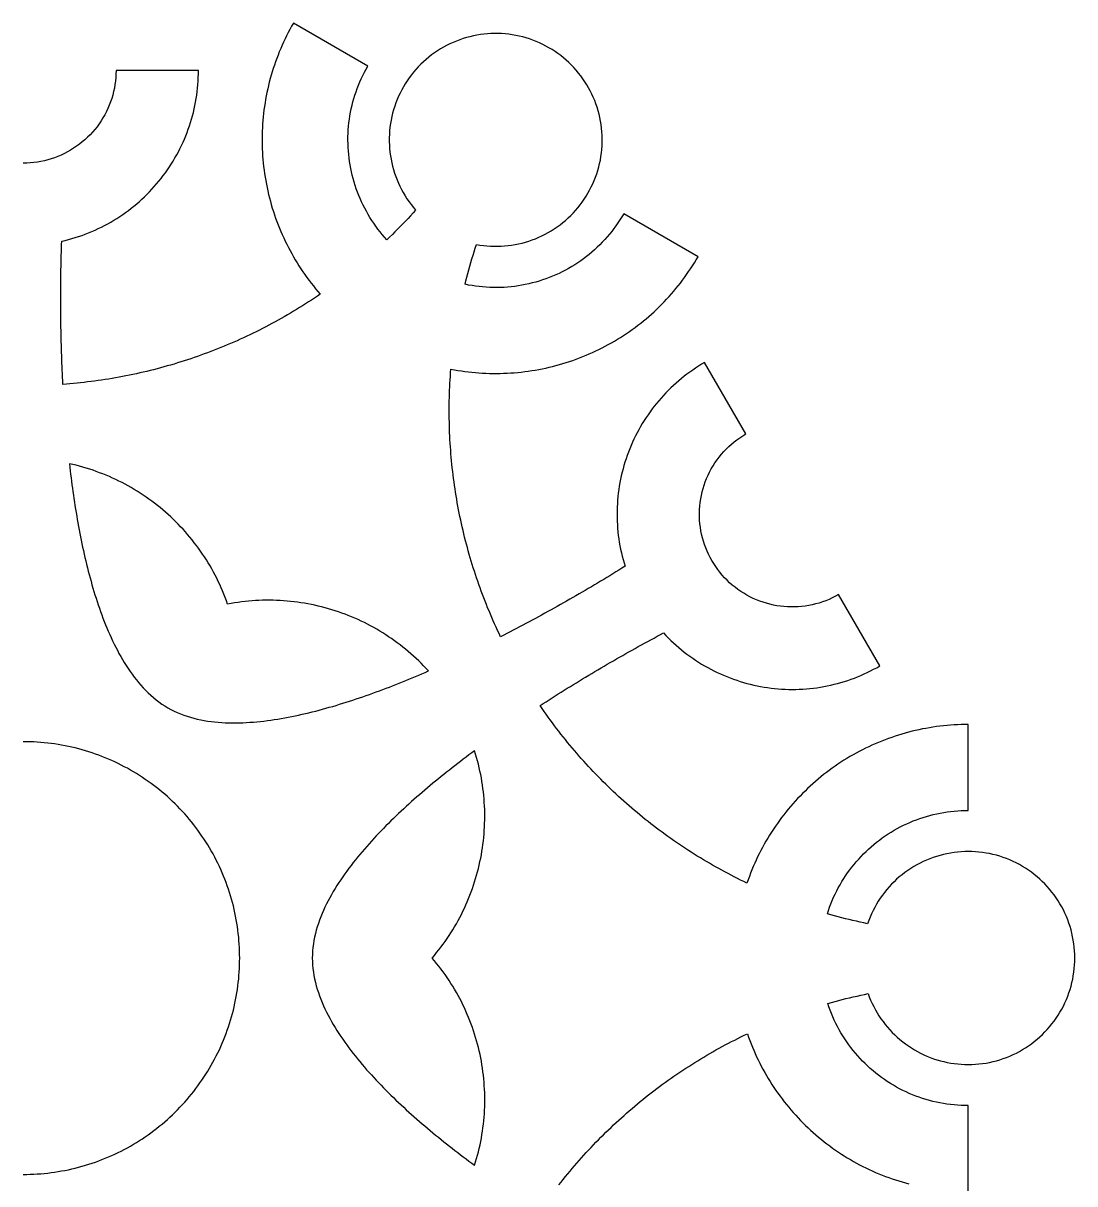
# Model space of a CAD drawing. Extents: x 0 to 12, y 0.7 to 11.3.
# Drawn here: x 6 to 12, y 4.71 to 11.34 of the extents above; entities that cross this region are included whole.
import ezdxf

# ---------------------------------------------------------------- set-up
doc = ezdxf.new("R2010")
doc.units = 0

msp = doc.modelspace()

# ---------------------------------------------------------------- linework, layer by layer
at = {"layer": 'Layer 1'}
for points in [[(11.3925, 4.6674), (11.3925, 5.1574), (11.3721, 5.1576), (11.3517, 5.1583), (11.3314, 5.1596), (11.3111, 5.1613), (11.2908, 5.1634), (11.2706, 5.1661), (11.2505, 5.1693), (11.2304, 5.1729), (11.2105, 5.1771), (11.1906, 5.1817), (11.1709, 5.1868), (11.1513, 5.1924), (11.1318, 5.1984), (11.1125, 5.205), (11.0934, 5.212), (11.0744, 5.2194), (11.0557, 5.2273), (11.0371, 5.2357), (11.0187, 5.2446), (11.0006, 5.2538), (10.9827, 5.2635), (10.965, 5.2737), (10.9476, 5.2842), (10.9304, 5.2952), (10.9135, 5.3066), (10.8969, 5.3184), (10.8806, 5.3306), (10.8646, 5.3432), (10.8489, 5.3562), (10.8334, 5.3695), (10.8184, 5.3832), (10.8036, 5.3973), (10.7892, 5.4117), (10.7752, 5.4265), (10.7615, 5.4416), (10.7482, 5.457), (10.7352, 5.4727), (10.7227, 5.4888), (10.7105, 5.5051), (10.6987, 5.5217), (10.6873, 5.5386), (10.6764, 5.5558), (10.6658, 5.5733), (10.6557, 5.5909), (10.646, 5.6089), (10.6367, 5.627), (10.6279, 5.6454), (10.6196, 5.664), (10.6116, 5.6827), (10.6042, 5.7017), (10.5972, 5.7208), (10.5907, 5.7401), (10.6114, 5.746), (10.6321, 5.7518), (10.6529, 5.7574), (10.6737, 5.7629), (10.6946, 5.7682), (10.7155, 5.7734), (10.7364, 5.7784), (10.7574, 5.7832), (10.7784, 5.7879), (10.7995, 5.7924), (10.8206, 5.7967), (10.8276, 5.7778), (10.8353, 5.7592), (10.8436, 5.7408), (10.8526, 5.7227), (10.8621, 5.7049), (10.8722, 5.6874), (10.8829, 5.6703), (10.8941, 5.6536), (10.9059, 5.6372), (10.9182, 5.6212), (10.931, 5.6056), (10.9444, 5.5905), (10.9582, 5.5758), (10.9725, 5.5616), (10.9873, 5.5478), (11.0025, 5.5346), (11.0181, 5.5219), (11.0342, 5.5096), (11.0507, 5.498), (11.0675, 5.4869), (11.0847, 5.4763), (11.1022, 5.4663), (11.1201, 5.4569), (11.1383, 5.4482), (11.1567, 5.44), (11.1754, 5.4325), (11.1944, 5.4255), (11.2136, 5.4193), (11.2329, 5.4136), (11.2525, 5.4087), (11.2722, 5.4044), (11.292, 5.4007), (11.312, 5.3977), (11.332, 5.3954), (11.3521, 5.3938), (11.3723, 5.3928), (11.3925, 5.3925), (11.4128, 5.3928), (11.4331, 5.3938), (11.4533, 5.3955), (11.4735, 5.3978), (11.4936, 5.4008), (11.5135, 5.4045), (11.5334, 5.4089), (11.5531, 5.4139), (11.5726, 5.4196), (11.5918, 5.4259), (11.6109, 5.4329), (11.6297, 5.4406), (11.6483, 5.4488), (11.6666, 5.4577), (11.6845, 5.4672), (11.7022, 5.4773), (11.7195, 5.4879), (11.7364, 5.4992), (11.7529, 5.5109), (11.7691, 5.5233), (11.7848, 5.5361), (11.8, 5.5495), (11.8149, 5.5634), (11.8292, 5.5778), (11.8431, 5.5926), (11.8565, 5.6079), (11.8693, 5.6236), (11.8817, 5.6398), (11.8934, 5.6563), (11.9047, 5.6733), (11.9153, 5.6905), (11.9254, 5.7082), (11.9349, 5.7261), (11.9437, 5.7444), (11.952, 5.763), (11.9596, 5.7818), (11.9666, 5.8009), (11.9729, 5.8202), (11.9786, 5.8397), (11.9836, 5.8594), (11.988, 5.8792), (11.9916, 5.8992), (11.9947, 5.9193), (11.997, 5.9395), (11.9987, 5.9597), (11.9997, 5.98), (12, 6.0002), (11.9997, 6.0205), (11.9987, 6.0408), (11.997, 6.0611), (11.9946, 6.0812), (11.9916, 6.1013), (11.9879, 6.1213), (11.9836, 6.1411), (11.9785, 6.1608), (11.9729, 6.1803), (11.9665, 6.1996), (11.9595, 6.2186), (11.9519, 6.2375), (11.9437, 6.256), (11.9348, 6.2743), (11.9253, 6.2922), (11.9152, 6.3099), (11.9046, 6.3272), (11.8934, 6.3441), (11.8816, 6.3606), (11.8692, 6.3768), (11.8564, 6.3925), (11.843, 6.4078), (11.8291, 6.4226), (11.8148, 6.4369), (11.7999, 6.4508), (11.7846, 6.4642), (11.7689, 6.4771), (11.7528, 6.4894), (11.7363, 6.5012), (11.7193, 6.5124), (11.702, 6.523), (11.6844, 6.5331), (11.6665, 6.5426), (11.6482, 6.5515), (11.6296, 6.5597), (11.6108, 6.5673), (11.5917, 6.5743), (11.5724, 6.5807), (11.5529, 6.5863), (11.5333, 6.5914), (11.5134, 6.5957), (11.4935, 6.5994), (11.4734, 6.6024), (11.4532, 6.6048), (11.433, 6.6064), (11.4127, 6.6074), (11.3925, 6.6078), (11.372, 6.6074), (11.3517, 6.6064), (11.3313, 6.6047), (11.3111, 6.6024), (11.2909, 6.5993), (11.2708, 6.5956), (11.2509, 6.5912), (11.2312, 6.5861), (11.2116, 6.5804), (11.1922, 6.574), (11.1731, 6.5669), (11.1542, 6.5592), (11.1356, 6.5509), (11.1172, 6.5419), (11.0992, 6.5323), (11.0815, 6.5222), (11.0642, 6.5114), (11.0472, 6.5), (11.0307, 6.4881), (11.0145, 6.4757), (10.9988, 6.4627), (10.9835, 6.4492), (10.9687, 6.4352), (10.9543, 6.4207), (10.9404, 6.4057), (10.9271, 6.3903), (10.9143, 6.3744), (10.902, 6.3581), (10.8902, 6.3414), (10.879, 6.3244), (10.8684, 6.3069), (10.8584, 6.2892), (10.849, 6.2711), (10.8402, 6.2527), (10.832, 6.234), (10.8245, 6.215), (10.8176, 6.1958), (10.7966, 6.2002), (10.7756, 6.2048), (10.7546, 6.2095), (10.7336, 6.2144), (10.7127, 6.2194), (10.6919, 6.2246), (10.6711, 6.2299), (10.6503, 6.2355), (10.6295, 6.2411), (10.6088, 6.2469), (10.5882, 6.2529), (10.5944, 6.272), (10.6012, 6.291), (10.6083, 6.3098), (10.6159, 6.3285), (10.624, 6.3469), (10.6325, 6.3652), (10.6415, 6.3832), (10.6508, 6.401), (10.6606, 6.4186), (10.6709, 6.436), (10.6815, 6.4531), (10.6925, 6.4699), (10.704, 6.4865), (10.7158, 6.5028), (10.728, 6.5188), (10.7406, 6.5345), (10.7535, 6.5499), (10.7669, 6.565), (10.7805, 6.5798), (10.7946, 6.5943), (10.8089, 6.6084), (10.8236, 6.6222), (10.8386, 6.6356), (10.854, 6.6486), (10.8696, 6.6613), (10.8855, 6.6736), (10.9018, 6.6855), (10.9183, 6.6971), (10.935, 6.7082), (10.9521, 6.719), (10.9694, 6.7293), (10.9869, 6.7392), (11.0046, 6.7487), (11.0226, 6.7577), (11.0408, 6.7664), (11.0592, 6.7745), (11.0778, 6.7823), (11.0966, 6.7896), (11.1155, 6.7964), (11.1346, 6.8028), (11.1539, 6.8087), (11.1733, 6.8141), (11.1928, 6.8191), (11.2124, 6.8236), (11.2321, 6.8277), (11.2519, 6.8312), (11.2718, 6.8343), (11.2918, 6.8369), (11.3118, 6.8391), (11.3319, 6.8407), (11.352, 6.8419), (11.3721, 6.8426), (11.3922, 6.8429), (11.3922, 7.3329), (11.372, 7.3327), (11.3518, 7.3323), (11.3315, 7.3315), (11.3113, 7.3304), (11.2912, 7.3291), (11.271, 7.3274), (11.2509, 7.3255), (11.2308, 7.3232), (11.2107, 7.3206), (11.1907, 7.3177), (11.1707, 7.3145), (11.1508, 7.311), (11.1309, 7.3073), (11.1111, 7.3032), (11.0914, 7.2988), (11.0717, 7.2941), (11.0521, 7.2891), (11.0326, 7.2838), (11.0131, 7.2782), (10.9938, 7.2723), (10.9745, 7.2661), (10.9554, 7.2596), (10.9363, 7.2528), (10.9173, 7.2458), (10.8985, 7.2384), (10.8798, 7.2308), (10.8612, 7.2229), (10.8427, 7.2146), (10.8243, 7.2062), (10.8061, 7.1974), (10.788, 7.1883), (10.77, 7.179), (10.7522, 7.1694), (10.7346, 7.1596), (10.7171, 7.1494), (10.6997, 7.139), (10.6825, 7.1284), (10.6655, 7.1175), (10.6486, 7.1063), (10.6319, 7.0949), (10.6154, 7.0832), (10.5991, 7.0712), (10.5829, 7.0591), (10.567, 7.0466), (10.5512, 7.034), (10.5356, 7.0211), (10.5202, 7.008), (10.505, 6.9946), (10.49, 6.981), (10.4752, 6.9672), (10.4607, 6.9532), (10.4463, 6.9389), (10.4322, 6.9245), (10.4183, 6.9098), (10.4046, 6.8949), (10.3911, 6.8798), (10.3779, 6.8645), (10.3648, 6.849), (10.3521, 6.8333), (10.3395, 6.8175), (10.3272, 6.8014), (10.3152, 6.7852), (10.3034, 6.7687), (10.2918, 6.7521), (10.2805, 6.7353), (10.2695, 6.7184), (10.2587, 6.7013), (10.2482, 6.684), (10.2379, 6.6666), (10.2279, 6.649), (10.2182, 6.6313), (10.2087, 6.6134), (10.1995, 6.5954), (10.1906, 6.5772), (10.182, 6.5589), (10.1736, 6.5405), (10.1656, 6.5219), (10.1578, 6.5033), (10.1503, 6.4845), (10.1431, 6.4656), (10.1361, 6.4466), (10.1295, 6.4275), (10.1114, 6.4363), (10.0932, 6.4452), (10.0752, 6.4542), (10.0572, 6.4633), (10.0392, 6.4726), (10.0214, 6.4819), (10.0036, 6.4914), (9.9858, 6.501), (9.9681, 6.5108), (9.9505, 6.5206), (9.933, 6.5306), (9.9155, 6.5407), (9.8981, 6.5509), (9.8807, 6.5612), (9.8635, 6.5716), (9.8463, 6.5822), (9.8291, 6.5928), (9.8121, 6.6036), (9.7951, 6.6145), (9.7782, 6.6255), (9.7613, 6.6366), (9.7446, 6.6479), (9.7279, 6.6592), (9.7113, 6.6707), (9.6948, 6.6823), (9.6783, 6.694), (9.6619, 6.7058), (9.6456, 6.7177), (9.6294, 6.7297), (9.6133, 6.7418), (9.5972, 6.754), (9.5813, 6.7664), (9.5654, 6.7788), (9.5496, 6.7914), (9.5339, 6.8041), (9.5183, 6.8168), (9.5027, 6.8297), (9.4873, 6.8427), (9.4719, 6.8558), (9.4567, 6.869), (9.4415, 6.8823), (9.4264, 6.8957), (9.4114, 6.9092), (9.3965, 6.9228), (9.3817, 6.9365), (9.367, 6.9503), (9.3523, 6.9642), (9.3378, 6.9782), (9.3234, 6.9923), (9.309, 7.0065), (9.2948, 7.0208), (9.2807, 7.0352), (9.2666, 7.0497), (9.2527, 7.0643), (9.2388, 7.079), (9.2251, 7.0937), (9.2114, 7.1086), (9.1979, 7.1236), (9.1844, 7.1386), (9.1711, 7.1538), (9.1579, 7.169), (9.1447, 7.1843), (9.1317, 7.1997), (9.1188, 7.2152), (9.106, 7.2308), (9.0933, 7.2465), (9.0807, 7.2623), (9.0682, 7.2781), (9.0558, 7.294), (9.0435, 7.3101), (9.0313, 7.3261), (9.0193, 7.3423), (9.0073, 7.3586), (8.9955, 7.3749), (8.9837, 7.3913), (8.9721, 7.4078), (8.9606, 7.4244), (8.9492, 7.4411), (8.9663, 7.4522), (8.9835, 7.4632), (9.0007, 7.4742), (9.018, 7.4852), (9.0352, 7.4962), (9.0525, 7.5071), (9.0698, 7.5179), (9.0871, 7.5287), (9.1045, 7.5395), (9.1219, 7.5503), (9.1393, 7.561), (9.1567, 7.5716), (9.1741, 7.5823), (9.1916, 7.5929), (9.2091, 7.6034), (9.2266, 7.614), (9.2442, 7.6245), (9.2617, 7.6349), (9.2793, 7.6453), (9.2969, 7.6557), (9.3145, 7.6661), (9.3321, 7.6764), (9.3498, 7.6866), (9.3675, 7.6969), (9.3852, 7.7071), (9.4029, 7.7172), (9.4207, 7.7274), (9.4385, 7.7375), (9.4562, 7.7475), (9.4741, 7.7575), (9.4919, 7.7675), (9.5097, 7.7774), (9.5276, 7.7874), (9.5455, 7.7972), (9.5634, 7.8071), (9.5813, 7.8169), (9.5993, 7.8266), (9.6173, 7.8363), (9.6353, 7.846), (9.6533, 7.8556), (9.6671, 7.8409), (9.6811, 7.8265), (9.6955, 7.8124), (9.7101, 7.7986), (9.7251, 7.7851), (9.7403, 7.7719), (9.7557, 7.759), (9.7714, 7.7464), (9.7874, 7.7342), (9.8036, 7.7222), (9.8201, 7.7106), (9.8368, 7.6994), (9.8537, 7.6884), (9.8708, 7.6778), (9.8881, 7.6676), (9.9056, 7.6577), (9.9234, 7.6482), (9.9413, 7.639), (9.9594, 7.6302), (9.9777, 7.6218), (9.9961, 7.6137), (10.0147, 7.606), (10.0335, 7.5987), (10.0524, 7.5917), (10.0714, 7.5851), (10.0905, 7.5789), (10.1098, 7.5731), (10.1292, 7.5677), (10.1487, 7.5627), (10.1683, 7.5581), (10.1879, 7.5538), (10.2077, 7.55), (10.2275, 7.5465), (10.2474, 7.5435), (10.2674, 7.5408), (10.2874, 7.5385), (10.3074, 7.5367), (10.3275, 7.5352), (10.3476, 7.5342), (10.3677, 7.5336), (10.3879, 7.5333), (10.408, 7.5335), (10.4281, 7.5341), (10.4482, 7.5351), (10.4683, 7.5365), (10.4883, 7.5383), (10.5084, 7.5405), (10.5283, 7.5431), (10.5482, 7.5461), (10.5681, 7.5495), (10.5878, 7.5533), (10.6075, 7.5576), (10.6271, 7.5622), (10.6466, 7.5672), (10.666, 7.5726), (10.6853, 7.5784), (10.7044, 7.5846), (10.7234, 7.5912), (10.7423, 7.5982), (10.7611, 7.6055), (10.7796, 7.6132), (10.7981, 7.6213), (10.8163, 7.6298), (10.8344, 7.6386), (10.8523, 7.6478), (10.8701, 7.6573), (10.8876, 7.6672), (10.6523, 8.0746), (10.6345, 8.0648), (10.6164, 8.0557), (10.5979, 8.0473), (10.5792, 8.0396), (10.5602, 8.0326), (10.5409, 8.0263), (10.5214, 8.0208), (10.5016, 8.0161), (10.4818, 8.0121), (10.4618, 8.0089), (10.4416, 8.0064), (10.4214, 8.0048), (10.4012, 8.0039), (10.3809, 8.0038), (10.3606, 8.0045), (10.3404, 8.0059), (10.3202, 8.0081), (10.3002, 8.0111), (10.2803, 8.0149), (10.2605, 8.0194), (10.2409, 8.0246), (10.2215, 8.0306), (10.2024, 8.0373), (10.1836, 8.0448), (10.165, 8.0529), (10.1468, 8.0618), (10.1289, 8.0714), (10.1114, 8.0816), (10.0943, 8.0925), (10.0776, 8.104), (10.0614, 8.1162), (10.0457, 8.129), (10.0305, 8.1424), (10.0158, 8.1564), (10.0016, 8.1709), (9.9881, 8.186), (9.9751, 8.2016), (9.9627, 8.2176), (9.951, 8.2341), (9.9399, 8.2511), (9.9294, 8.2684), (9.9196, 8.2862), (9.9105, 8.3043), (9.9021, 8.3227), (9.8943, 8.3415), (9.8873, 8.3605), (9.8811, 8.3798), (9.8756, 8.3993), (9.8708, 8.419), (9.8668, 8.4389), (9.8636, 8.4589), (9.8611, 8.479), (9.8594, 8.4992), (9.8585, 8.5195), (9.8584, 8.5398), (9.8591, 8.56), (9.8605, 8.5803), (9.8627, 8.6004), (9.8657, 8.6205), (9.8694, 8.6404), (9.8739, 8.6602), (9.8791, 8.6798), (9.8851, 8.6991), (9.8919, 8.7183), (9.8993, 8.7371), (9.9075, 8.7557), (9.9163, 8.7739), (9.9259, 8.7918), (9.9361, 8.8093), (9.947, 8.8264), (9.9586, 8.8431), (9.9707, 8.8593), (9.9835, 8.875), (9.9969, 8.8902), (10.0109, 8.9049), (10.0255, 8.9191), (10.0405, 8.9326), (10.0561, 8.9456), (10.0722, 8.958), (10.0887, 8.9697), (10.1057, 8.9808), (10.123, 8.9913), (9.8879, 9.3989), (9.8706, 9.3887), (9.8534, 9.3781), (9.8365, 9.3672), (9.8198, 9.3559), (9.8033, 9.3443), (9.7871, 9.3324), (9.7711, 9.3202), (9.7554, 9.3076), (9.7399, 9.2948), (9.7247, 9.2816), (9.7097, 9.2681), (9.6951, 9.2543), (9.6807, 9.2402), (9.6666, 9.2259), (9.6528, 9.2112), (9.6393, 9.1963), (9.6261, 9.1811), (9.6132, 9.1656), (9.6006, 9.1499), (9.5884, 9.1339), (9.5765, 9.1176), (9.5649, 9.1012), (9.5536, 9.0845), (9.5427, 9.0676), (9.5321, 9.0504), (9.5219, 9.0331), (9.5121, 9.0155), (9.5026, 8.9978), (9.4934, 8.9799), (9.4846, 8.9617), (9.4762, 8.9435), (9.4681, 8.925), (9.4605, 8.9064), (9.4532, 8.8876), (9.4462, 8.8687), (9.4397, 8.8497), (9.4335, 8.8305), (9.4277, 8.8112), (9.4224, 8.7918), (9.4174, 8.7723), (9.4127, 8.7527), (9.4085, 8.733), (9.4047, 8.7133), (9.4013, 8.6934), (9.3983, 8.6735), (9.3956, 8.6536), (9.3934, 8.6336), (9.3916, 8.6135), (9.3902, 8.5934), (9.3892, 8.5733), (9.3886, 8.5532), (9.3884, 8.5331), (9.3886, 8.5129), (9.3892, 8.4928), (9.3902, 8.4727), (9.3916, 8.4526), (9.3934, 8.4326), (9.3956, 8.4126), (9.3983, 8.3926), (9.4013, 8.3727), (9.4048, 8.3529), (9.4086, 8.3331), (9.4129, 8.3134), (9.4175, 8.2938), (9.4225, 8.2743), (9.428, 8.2549), (9.4338, 8.2357), (9.4165, 8.2249), (9.3991, 8.2142), (9.3817, 8.2035), (9.3643, 8.1928), (9.3469, 8.1822), (9.3294, 8.1716), (9.312, 8.161), (9.2945, 8.1505), (9.277, 8.1401), (9.2594, 8.1296), (9.2419, 8.1192), (9.2243, 8.1089), (9.2067, 8.0985), (9.189, 8.0882), (9.1714, 8.078), (9.1537, 8.0678), (9.136, 8.0576), (9.1183, 8.0474), (9.1006, 8.0373), (9.0828, 8.0272), (9.0651, 8.0172), (9.0473, 8.0072), (9.0295, 7.9972), (9.0116, 7.9873), (8.9938, 7.9774), (8.9759, 7.9675), (8.958, 7.9577), (8.9401, 7.9479), (8.9221, 7.9382), (8.9042, 7.9285), (8.8862, 7.9188), (8.8682, 7.9092), (8.8502, 7.8996), (8.8321, 7.89), (8.8141, 7.8805), (8.796, 7.8711), (8.7779, 7.8616), (8.7597, 7.8523), (8.7416, 7.8429), (8.7234, 7.8336), (8.7148, 7.8518), (8.7062, 7.8701), (8.6978, 7.8884), (8.6895, 7.9068), (8.6814, 7.9252), (8.6734, 7.9437), (8.6654, 7.9622), (8.6577, 7.9808), (8.65, 7.9994), (8.6425, 8.0181), (8.6351, 8.0369), (8.6278, 8.0557), (8.6206, 8.0745), (8.6136, 8.0934), (8.6067, 8.1123), (8.5999, 8.1313), (8.5933, 8.1503), (8.5868, 8.1694), (8.5804, 8.1885), (8.5742, 8.2077), (8.568, 8.2269), (8.562, 8.2461), (8.5562, 8.2654), (8.5504, 8.2847), (8.5449, 8.3041), (8.5394, 8.3235), (8.5341, 8.3429), (8.5288, 8.3624), (8.5238, 8.3819), (8.5188, 8.4014), (8.514, 8.421), (8.5094, 8.4406), (8.5048, 8.4602), (8.5004, 8.4799), (8.4961, 8.4996), (8.492, 8.5193), (8.488, 8.5391), (8.4841, 8.5588), (8.4804, 8.5786), (8.4768, 8.5985), (8.4733, 8.6183), (8.47, 8.6382), (8.4668, 8.6581), (8.4637, 8.678), (8.4608, 8.6979), (8.458, 8.7179), (8.4554, 8.7379), (8.4528, 8.7579), (8.4505, 8.7779), (8.4482, 8.7979), (8.4461, 8.8179), (8.4441, 8.838), (8.4423, 8.8581), (8.4406, 8.8781), (8.439, 8.8982), (8.4376, 8.9183), (8.4363, 8.9384), (8.4351, 8.9586), (8.4341, 8.9787), (8.4332, 8.9988), (8.4325, 9.019), (8.4318, 9.0391), (8.4314, 9.0592), (8.431, 9.0794), (8.4308, 9.0995), (8.4307, 9.1197), (8.4308, 9.1398), (8.431, 9.16), (8.4313, 9.1801), (8.4318, 9.2003), (8.4324, 9.2204), (8.4331, 9.2406), (8.434, 9.2607), (8.435, 9.2808), (8.4362, 9.301), (8.4375, 9.3211), (8.4389, 9.3412), (8.4405, 9.3612), (8.4603, 9.3575), (8.4801, 9.3541), (8.5001, 9.351), (8.52, 9.3482), (8.54, 9.3457), (8.5601, 9.3435), (8.5802, 9.3416), (8.6003, 9.34), (8.6204, 9.3388), (8.6405, 9.3378), (8.6607, 9.3371), (8.6808, 9.3368), (8.701, 9.3367), (8.7211, 9.3369), (8.7413, 9.3375), (8.7614, 9.3383), (8.7816, 9.3395), (8.8017, 9.3409), (8.8218, 9.3427), (8.8418, 9.3448), (8.8618, 9.3471), (8.8818, 9.3498), (8.9018, 9.3528), (8.9216, 9.356), (8.9415, 9.3596), (8.9613, 9.3635), (8.981, 9.3676), (9.0007, 9.3721), (9.0203, 9.3768), (9.0398, 9.3819), (9.0592, 9.3872), (9.0786, 9.3928), (9.0979, 9.3987), (9.117, 9.405), (9.1361, 9.4114), (9.1551, 9.4182), (9.174, 9.4253), (9.1928, 9.4326), (9.2114, 9.4403), (9.23, 9.4482), (9.2484, 9.4564), (9.2667, 9.4648), (9.2849, 9.4736), (9.3029, 9.4826), (9.3208, 9.4919), (9.3385, 9.5014), (9.3561, 9.5113), (9.3736, 9.5214), (9.3909, 9.5317), (9.408, 9.5423), (9.425, 9.5532), (9.4418, 9.5643), (9.4585, 9.5757), (9.4749, 9.5874), (9.4912, 9.5993), (9.5073, 9.6114), (9.5232, 9.6238), (9.5389, 9.6364), (9.5545, 9.6492), (9.5698, 9.6623), (9.5849, 9.6756), (9.5999, 9.6892), (9.6146, 9.703), (9.6291, 9.717), (9.6434, 9.7312), (9.6574, 9.7457), (9.6713, 9.7603), (9.6849, 9.7752), (9.6983, 9.7902), (9.7115, 9.8055), (9.7244, 9.821), (9.7371, 9.8366), (9.7495, 9.8525), (9.7617, 9.8685), (9.7737, 9.8848), (9.7854, 9.9012), (9.7969, 9.9178), (9.8081, 9.9345), (9.8191, 9.9514), (9.8298, 9.9685), (9.8403, 9.9857), (9.8505, 10.0031), (9.4261, 10.2481), (9.4157, 10.2306), (9.4049, 10.2133), (9.3937, 10.1963), (9.3821, 10.1795), (9.3701, 10.1631), (9.3577, 10.1469), (9.3449, 10.1311), (9.3317, 10.1155), (9.3181, 10.1003), (9.3042, 10.0854), (9.2899, 10.0709), (9.2753, 10.0567), (9.2603, 10.0429), (9.245, 10.0295), (9.2294, 10.0164), (9.2135, 10.0037), (9.1972, 9.9914), (9.1807, 9.9795), (9.1639, 9.968), (9.1467, 9.9569), (9.1294, 9.9463), (9.1118, 9.936), (9.0939, 9.9262), (9.0758, 9.9169), (9.0575, 9.9079), (9.039, 9.8994), (9.0203, 9.8914), (9.0014, 9.8838), (8.9823, 9.8767), (8.963, 9.8701), (8.9436, 9.8639), (8.9241, 9.8581), (8.9044, 9.8529), (8.8846, 9.8481), (8.8646, 9.8438), (8.8446, 9.84), (8.8245, 9.8366), (8.8044, 9.8338), (8.7841, 9.8314), (8.7638, 9.8295), (8.7435, 9.8281), (8.7232, 9.8272), (8.7028, 9.8268), (8.6824, 9.8269), (8.6621, 9.8275), (8.6417, 9.8286), (8.6214, 9.8302), (8.6011, 9.8322), (8.5809, 9.8348), (8.5608, 9.8378), (8.5407, 9.8414), (8.5208, 9.8454), (8.526, 9.8662), (8.5314, 9.887), (8.5369, 9.9077), (8.5425, 9.9285), (8.5483, 9.9491), (8.5543, 9.9698), (8.5603, 9.9904), (8.5665, 10.0109), (8.5729, 10.0314), (8.5793, 10.0519), (8.586, 10.0723), (8.6059, 10.069), (8.6259, 10.0663), (8.6459, 10.0644), (8.6661, 10.063), (8.6863, 10.0624), (8.7064, 10.0624), (8.7266, 10.063), (8.7467, 10.0644), (8.7668, 10.0664), (8.7868, 10.069), (8.8067, 10.0724), (8.8265, 10.0763), (8.8461, 10.081), (8.8656, 10.0863), (8.8849, 10.0922), (8.904, 10.0987), (8.9229, 10.1059), (8.9415, 10.1137), (8.9598, 10.1221), (8.9779, 10.1312), (8.9956, 10.1408), (9.013, 10.151), (9.0301, 10.1618), (9.0468, 10.1731), (9.0631, 10.185), (9.0789, 10.1974), (9.0944, 10.2104), (9.1094, 10.2239), (9.124, 10.2378), (9.1381, 10.2523), (9.1517, 10.2672), (9.1648, 10.2826), (9.1773, 10.2984), (9.1894, 10.3146), (9.2008, 10.3311), (9.2118, 10.3481), (9.2222, 10.3654), (9.232, 10.3831), (9.2413, 10.4012), (9.25, 10.4196), (9.2581, 10.4382), (9.2655, 10.4571), (9.2723, 10.4763), (9.2785, 10.4956), (9.284, 10.5152), (9.2888, 10.5349), (9.293, 10.5548), (9.2965, 10.5748), (9.2993, 10.5949), (9.3014, 10.6151), (9.3029, 10.6354), (9.3037, 10.6557), (9.3038, 10.676), (9.3032, 10.6963), (9.3019, 10.7166), (9.3, 10.7368), (9.2974, 10.7569), (9.2941, 10.777), (9.2902, 10.7969), (9.2856, 10.8167), (9.2803, 10.8363), (9.2744, 10.8558), (9.2678, 10.875), (9.2607, 10.894), (9.2528, 10.9127), (9.2444, 10.9312), (9.2354, 10.9494), (9.2257, 10.9673), (9.2155, 10.9848), (9.2047, 11.002), (9.1933, 11.0189), (9.1813, 11.0353), (9.1688, 11.0513), (9.1558, 11.0669), (9.1423, 11.082), (9.1282, 11.0967), (9.1137, 11.1109), (9.0987, 11.1246), (9.0832, 11.1378), (9.0673, 11.1505), (9.051, 11.1626), (9.0344, 11.1742), (9.0173, 11.1852), (8.9999, 11.1956), (8.9822, 11.2055), (8.9641, 11.2148), (8.9457, 11.2234), (8.9271, 11.2315), (8.9082, 11.2389), (8.889, 11.2457), (8.8697, 11.2519), (8.8501, 11.2574), (8.8304, 11.2622), (8.8105, 11.2663), (8.7905, 11.2698), (8.7704, 11.2726), (8.7502, 11.2748), (8.7299, 11.2762), (8.7096, 11.277), (8.6893, 11.2771), (8.669, 11.2765), (8.6487, 11.2752), (8.6285, 11.2733), (8.6083, 11.2707), (8.5883, 11.2674), (8.5684, 11.2634), (8.5486, 11.2588), (8.529, 11.2536), (8.5095, 11.2477), (8.4903, 11.2411), (8.4713, 11.2339), (8.4525, 11.2261), (8.4341, 11.2177), (8.4159, 11.2086), (8.398, 11.199), (8.3804, 11.1887), (8.3633, 11.1779), (8.3464, 11.1665), (8.33, 11.1546), (8.314, 11.1421), (8.2984, 11.1291), (8.2833, 11.1155), (8.2686, 11.1015), (8.2544, 11.0869), (8.2407, 11.0719), (8.2275, 11.0565), (8.2148, 11.0406), (8.2027, 11.0243), (8.1911, 11.0076), (8.1801, 10.9905), (8.1697, 10.9732), (8.1598, 10.9553), (8.1505, 10.9372), (8.1418, 10.9187), (8.1337, 10.9), (8.1263, 10.881), (8.1195, 10.8617), (8.1133, 10.8422), (8.1078, 10.8226), (8.103, 10.8027), (8.0989, 10.7828), (8.0954, 10.7626), (8.0927, 10.7424), (8.0906, 10.7221), (8.0892, 10.7018), (8.0885, 10.6814), (8.0885, 10.6609), (8.0891, 10.6405), (8.0905, 10.6202), (8.0925, 10.5999), (8.0952, 10.5796), (8.0986, 10.5595), (8.1027, 10.5395), (8.1074, 10.5196), (8.1128, 10.5), (8.1188, 10.4805), (8.1255, 10.4612), (8.1328, 10.4421), (8.1408, 10.4233), (8.1494, 10.4048), (8.1586, 10.3866), (8.1684, 10.3687), (8.1788, 10.3511), (8.1897, 10.3339), (8.2013, 10.3171), (8.2134, 10.3006), (8.226, 10.2846), (8.2392, 10.2691), (8.2249, 10.2531), (8.2104, 10.2372), (8.1959, 10.2214), (8.1812, 10.2058), (8.1664, 10.1902), (8.1514, 10.1748), (8.1364, 10.1594), (8.1213, 10.1442), (8.1061, 10.129), (8.0908, 10.1139), (8.0754, 10.099), (8.062, 10.1139), (8.0489, 10.1293), (8.0361, 10.1449), (8.0238, 10.1608), (8.0118, 10.177), (8.0002, 10.1935), (7.9891, 10.2103), (7.9783, 10.2273), (7.968, 10.2446), (7.958, 10.2621), (7.9485, 10.2799), (7.9394, 10.2979), (7.9308, 10.316), (7.9225, 10.3344), (7.9148, 10.353), (7.9074, 10.3718), (7.9005, 10.3907), (7.8941, 10.4098), (7.8881, 10.4291), (7.8826, 10.4484), (7.8775, 10.4679), (7.873, 10.4876), (7.8688, 10.5073), (7.8652, 10.5271), (7.862, 10.547), (7.8593, 10.567), (7.8571, 10.587), (7.8553, 10.6071), (7.8541, 10.6272), (7.8533, 10.6473), (7.853, 10.6674), (7.8531, 10.6876), (7.8538, 10.7077), (7.8549, 10.7278), (7.8566, 10.7479), (7.8587, 10.768), (7.8613, 10.7879), (7.8643, 10.8079), (7.8679, 10.8277), (7.8719, 10.8474), (7.8764, 10.8671), (7.8814, 10.8866), (7.8868, 10.906), (7.8927, 10.9253), (7.8991, 10.9444), (7.9059, 10.9633), (7.9132, 10.9821), (7.9209, 11.0007), (7.9291, 11.0191), (7.9377, 11.0374), (7.9467, 11.0554), (7.9562, 11.0732), (7.966, 11.0907), (7.5414, 11.3357), (7.5314, 11.3181), (7.5217, 11.3004), (7.5123, 11.2825), (7.5031, 11.2644), (7.4942, 11.2463), (7.4855, 11.228), (7.4772, 11.2096), (7.4691, 11.191), (7.4613, 11.1723), (7.4538, 11.1536), (7.4466, 11.1347), (7.4397, 11.1157), (7.433, 11.0965), (7.4267, 11.0773), (7.4206, 11.058), (7.4149, 11.0386), (7.4094, 11.0192), (7.4042, 10.9996), (7.3994, 10.98), (7.3948, 10.9603), (7.3905, 10.9405), (7.3866, 10.9207), (7.3829, 10.9007), (7.3796, 10.8808), (7.3765, 10.8608), (7.3738, 10.8408), (7.3714, 10.8207), (7.3693, 10.8006), (7.3674, 10.7804), (7.3659, 10.7602), (7.3647, 10.74), (7.3638, 10.7198), (7.3632, 10.6996), (7.363, 10.6794), (7.363, 10.6592), (7.3633, 10.6389), (7.364, 10.6187), (7.3649, 10.5985), (7.3662, 10.5783), (7.3678, 10.5581), (7.3696, 10.538), (7.3718, 10.5179), (7.3743, 10.4978), (7.3771, 10.4778), (7.3801, 10.4578), (7.3835, 10.4378), (7.3872, 10.4179), (7.3912, 10.3981), (7.3955, 10.3783), (7.4001, 10.3586), (7.4049, 10.339), (7.4101, 10.3194), (7.4156, 10.3), (7.4213, 10.2806), (7.4274, 10.2613), (7.4337, 10.242), (7.4404, 10.2229), (7.4473, 10.2039), (7.4545, 10.185), (7.462, 10.1662), (7.4697, 10.1476), (7.4778, 10.129), (7.4861, 10.1106), (7.4947, 10.0923), (7.5036, 10.0741), (7.5128, 10.056), (7.5222, 10.0381), (7.5319, 10.0204), (7.5419, 10.0028), (7.5521, 9.9853), (7.5626, 9.9681), (7.5734, 9.9509), (7.5844, 9.934), (7.5957, 9.9172), (7.6072, 9.9005), (7.619, 9.8841), (7.6311, 9.8678), (7.6433, 9.8518), (7.6559, 9.8359), (7.6686, 9.8202), (7.6816, 9.8047), (7.6948, 9.7894), (7.6782, 9.7781), (7.6614, 9.7668), (7.6446, 9.7557), (7.6277, 9.7446), (7.6107, 9.7337), (7.5936, 9.7229), (7.5765, 9.7122), (7.5593, 9.7017), (7.542, 9.6912), (7.5247, 9.6809), (7.5073, 9.6707), (7.4898, 9.6606), (7.4723, 9.6506), (7.4547, 9.6407), (7.437, 9.631), (7.4193, 9.6213), (7.4014, 9.6118), (7.3836, 9.6025), (7.3656, 9.5932), (7.3477, 9.5841), (7.3296, 9.575), (7.3115, 9.5661), (7.2933, 9.5574), (7.2751, 9.5487), (7.2568, 9.5402), (7.2384, 9.5318), (7.22, 9.5235), (7.2015, 9.5154), (7.183, 9.5073), (7.1644, 9.4994), (7.1458, 9.4917), (7.1271, 9.484), (7.1084, 9.4765), (7.0896, 9.4691), (7.0708, 9.4618), (7.0519, 9.4547), (7.033, 9.4477), (7.014, 9.4408), (6.995, 9.4341), (6.9759, 9.4274), (6.9568, 9.421), (6.9376, 9.4146), (6.9184, 9.4084), (6.8992, 9.4023), (6.8799, 9.3963), (6.8606, 9.3905), (6.8412, 9.3848), (6.8218, 9.3792), (6.8024, 9.3738), (6.7829, 9.3684), (6.7634, 9.3633), (6.7439, 9.3582), (6.7243, 9.3533), (6.7047, 9.3486), (6.685, 9.3439), (6.6654, 9.3394), (6.6457, 9.335), (6.6259, 9.3308), (6.6062, 9.3267), (6.5864, 9.3227), (6.5666, 9.3189), (6.5467, 9.3152), (6.5269, 9.3116), (6.507, 9.3082), (6.487, 9.3049), (6.4671, 9.3017), (6.4472, 9.2987), (6.4272, 9.2958), (6.4072, 9.2931), (6.3872, 9.2904), (6.3671, 9.2879), (6.3471, 9.2856), (6.327, 9.2834), (6.307, 9.2813), (6.2869, 9.2794), (6.2668, 9.2775), (6.2466, 9.2759), (6.2265, 9.2743), (6.2255, 9.2947), (6.2245, 9.3151), (6.2236, 9.3356), (6.2227, 9.356), (6.2218, 9.3764), (6.221, 9.3968), (6.2203, 9.4172), (6.2195, 9.4376), (6.2189, 9.4581), (6.2183, 9.4785), (6.2177, 9.4989), (6.2171, 9.5193), (6.2167, 9.5397), (6.2162, 9.5602), (6.2158, 9.5806), (6.2154, 9.601), (6.2151, 9.6215), (6.2148, 9.6419), (6.2146, 9.6623), (6.2144, 9.6828), (6.2143, 9.7032), (6.2141, 9.7236), (6.2141, 9.744), (6.2141, 9.7645), (6.2141, 9.7849), (6.2141, 9.8053), (6.2142, 9.8258), (6.2144, 9.8462), (6.2145, 9.8666), (6.2148, 9.8871), (6.215, 9.9075), (6.2153, 9.9279), (6.2157, 9.9484), (6.2161, 9.9688), (6.2165, 9.9892), (6.217, 10.0096), (6.2175, 10.03), (6.2181, 10.0505), (6.2187, 10.0709), (6.2194, 10.0913), (6.239, 10.0959), (6.2585, 10.1009), (6.2779, 10.1063), (6.2972, 10.1121), (6.3163, 10.1183), (6.3354, 10.1248), (6.3543, 10.1318), (6.373, 10.1391), (6.3916, 10.1468), (6.4101, 10.1549), (6.4283, 10.1633), (6.4464, 10.1721), (6.4644, 10.1813), (6.4821, 10.1909), (6.4996, 10.2007), (6.5169, 10.211), (6.5341, 10.2216), (6.551, 10.2325), (6.5676, 10.2438), (6.5841, 10.2554), (6.6003, 10.2673), (6.6163, 10.2796), (6.632, 10.2921), (6.6475, 10.305), (6.6627, 10.3182), (6.6776, 10.3317), (6.6923, 10.3455), (6.7067, 10.3596), (6.7208, 10.3739), (6.7346, 10.3886), (6.7481, 10.4035), (6.7613, 10.4187), (6.7743, 10.4341), (6.7869, 10.4498), (6.7991, 10.4658), (6.8111, 10.482), (6.8227, 10.4984), (6.834, 10.5151), (6.845, 10.532), (6.8556, 10.5491), (6.8659, 10.5664), (6.8758, 10.5839), (6.8853, 10.6016), (6.8945, 10.6195), (6.9034, 10.6376), (6.9118, 10.6559), (6.9199, 10.6743), (6.9277, 10.6929), (6.935, 10.7117), (6.942, 10.7305), (6.9485, 10.7496), (6.9547, 10.7687), (6.9605, 10.788), (6.9659, 10.8074), (6.9709, 10.8269), (6.9755, 10.8465), (6.9797, 10.8662), (6.9835, 10.8859), (6.987, 10.9058), (6.99, 10.9257), (6.9926, 10.9457), (6.9948, 10.9657), (6.9966, 10.9857), (6.998, 11.0058), (6.999, 11.0259), (6.9996, 11.046), (6.9998, 11.0661), (6.5296, 11.0661), (6.5292, 11.0458), (6.5281, 11.0256), (6.5261, 11.0054), (6.5235, 10.9853), (6.52, 10.9653), (6.5158, 10.9454), (6.5108, 10.9258), (6.505, 10.9063), (6.4985, 10.8871), (6.4913, 10.8682), (6.4833, 10.8495), (6.4746, 10.8312), (6.4652, 10.8132), (6.4552, 10.7956), (6.4444, 10.7783), (6.4331, 10.7615), (6.421, 10.7452), (6.4084, 10.7293), (6.3952, 10.7139), (6.3814, 10.6991), (6.367, 10.6847), (6.3522, 10.6709), (6.3367, 10.6577), (6.3209, 10.6451), (6.3045, 10.6331), (6.2877, 10.6218), (6.2704, 10.6111), (6.2528, 10.601), (6.2348, 10.5917), (6.2165, 10.583), (6.1978, 10.5751), (6.1789, 10.5679), (6.1596, 10.5614), (6.1402, 10.5556), (6.1205, 10.5507), (6.1007, 10.5464), (6.0807, 10.543), (6.0606, 10.5403), (6.0404, 10.5384), (6.0201, 10.5372), (5.9999, 10.5369)], [(8.3122, 7.6386), (8.2986, 7.6534), (8.2848, 7.6679), (8.2707, 7.6821), (8.2565, 7.6961), (8.2419, 7.7099), (8.2272, 7.7235), (8.2122, 7.7368), (8.1971, 7.7499), (8.1817, 7.7627), (8.1661, 7.7752), (8.1503, 7.7876), (8.1343, 7.7996), (8.1181, 7.8114), (8.1017, 7.8229), (8.0851, 7.8342), (8.0684, 7.8451), (8.0515, 7.8558), (8.0344, 7.8663), (8.0171, 7.8764), (7.9997, 7.8863), (7.9821, 7.8959), (7.9643, 7.9051), (7.9464, 7.9142), (7.9284, 7.9229), (7.9103, 7.9313), (7.8919, 7.9394), (7.8735, 7.9472), (7.855, 7.9548), (7.8363, 7.962), (7.8175, 7.9689), (7.7986, 7.9756), (7.7796, 7.9819), (7.7605, 7.9879), (7.7413, 7.9936), (7.722, 7.999), (7.7026, 8.0041), (7.6832, 8.0088), (7.6637, 8.0133), (7.6441, 8.0174), (7.6244, 8.0212), (7.6047, 8.0247), (7.5849, 8.0279), (7.5651, 8.0308), (7.5452, 8.0333), (7.5253, 8.0356), (7.5054, 8.0375), (7.4854, 8.0391), (7.4654, 8.0403), (7.4454, 8.0412), (7.4254, 8.0419), (7.4054, 8.0421), (7.3854, 8.0421), (7.3653, 8.0417), (7.3453, 8.0411), (7.3253, 8.04), (7.3054, 8.0387), (7.2854, 8.037), (7.2655, 8.035), (7.2456, 8.0327), (7.2257, 8.0301), (7.2059, 8.0271), (7.1862, 8.0239), (7.1665, 8.0203), (7.1597, 8.0391), (7.1527, 8.0579), (7.1454, 8.0765), (7.1377, 8.095), (7.1298, 8.1134), (7.1215, 8.1316), (7.113, 8.1497), (7.1041, 8.1677), (7.095, 8.1855), (7.0856, 8.2032), (7.0759, 8.2207), (7.0659, 8.238), (7.0557, 8.2552), (7.0451, 8.2723), (7.0343, 8.2891), (7.0232, 8.3058), (7.0119, 8.3223), (7.0003, 8.3386), (6.9884, 8.3547), (6.9762, 8.3706), (6.9638, 8.3863), (6.9512, 8.4019), (6.9383, 8.4172), (6.9252, 8.4323), (6.9118, 8.4472), (6.8982, 8.4618), (6.8843, 8.4763), (6.8702, 8.4905), (6.8559, 8.5045), (6.8414, 8.5183), (6.8266, 8.5318), (6.8116, 8.5451), (6.7965, 8.5582), (6.7811, 8.571), (6.7655, 8.5835), (6.7497, 8.5958), (6.7337, 8.6079), (6.7175, 8.6196), (6.7011, 8.6312), (6.6846, 8.6424), (6.6678, 8.6534), (6.6509, 8.6641), (6.6338, 8.6745), (6.6166, 8.6847), (6.5992, 8.6946), (6.5816, 8.7042), (6.5639, 8.7135), (6.546, 8.7225), (6.528, 8.7312), (6.5098, 8.7396), (6.4915, 8.7478), (6.4731, 8.7556), (6.4545, 8.7631), (6.4359, 8.7703), (6.4171, 8.7773), (6.3982, 8.7839), (6.3792, 8.7902), (6.3601, 8.7962), (6.3409, 8.8018), (6.3216, 8.8072), (6.3022, 8.8122), (6.2828, 8.817), (6.2632, 8.8214), (6.2655, 8.8014), (6.2679, 8.7815), (6.2703, 8.7615), (6.2728, 8.7416), (6.2754, 8.7216), (6.278, 8.7017), (6.2808, 8.6818), (6.2835, 8.6619), (6.2864, 8.642), (6.2893, 8.6221), (6.2923, 8.6023), (6.2954, 8.5824), (6.2986, 8.5626), (6.3018, 8.5427), (6.3051, 8.5229), (6.3086, 8.5031), (6.3121, 8.4833), (6.3156, 8.4635), (6.3193, 8.4438), (6.3231, 8.424), (6.3269, 8.4043), (6.3309, 8.3846), (6.335, 8.3649), (6.3391, 8.3453), (6.3434, 8.3256), (6.3477, 8.306), (6.3522, 8.2864), (6.3568, 8.2669), (6.3615, 8.2473), (6.3663, 8.2278), (6.3713, 8.2083), (6.3763, 8.1889), (6.3815, 8.1694), (6.3869, 8.1501), (6.3923, 8.1307), (6.3979, 8.1114), (6.4036, 8.0922), (6.4095, 8.0729), (6.4155, 8.0538), (6.4217, 8.0347), (6.4281, 8.0156), (6.4346, 7.9966), (6.4413, 7.9776), (6.4481, 7.9587), (6.4552, 7.9399), (6.4624, 7.9212), (6.4698, 7.9025), (6.4774, 7.8839), (6.4853, 7.8654), (6.4933, 7.8469), (6.5016, 7.8286), (6.5101, 7.8104), (6.5188, 7.7923), (6.5278, 7.7743), (6.537, 7.7565), (6.5465, 7.7388), (6.5563, 7.7212), (6.5663, 7.7039), (6.5767, 7.6866), (6.5874, 7.6695), (6.5983, 7.6527), (6.6096, 7.6361), (6.6213, 7.6197), (6.6333, 7.6036), (6.6456, 7.5877), (6.6583, 7.5722), (6.6714, 7.5569), (6.6849, 7.542), (6.6988, 7.5275), (6.7131, 7.5134), (6.7278, 7.4997), (6.7429, 7.4865), (6.7585, 7.4738), (6.7745, 7.4616), (6.7909, 7.4499), (6.8076, 7.4389), (6.8249, 7.4285), (6.8425, 7.4188), (6.8604, 7.4098), (6.8787, 7.4014), (6.8972, 7.3936), (6.916, 7.3865), (6.9351, 7.38), (6.9543, 7.3741), (6.9737, 7.3688), (6.9932, 7.364), (7.0128, 7.3598), (7.0326, 7.3561), (7.0524, 7.3528), (7.0723, 7.3501), (7.0923, 7.3477), (7.1123, 7.3459), (7.1324, 7.3444), (7.1524, 7.3433), (7.1725, 7.3426), (7.1926, 7.3422), (7.2127, 7.3422), (7.2328, 7.3425), (7.2529, 7.3432), (7.273, 7.3441), (7.293, 7.3453), (7.3131, 7.3468), (7.3331, 7.3486), (7.3531, 7.3506), (7.3731, 7.3528), (7.393, 7.3553), (7.4129, 7.358), (7.4328, 7.3609), (7.4527, 7.364), (7.4725, 7.3673), (7.4923, 7.3708), (7.512, 7.3745), (7.5318, 7.3784), (7.5515, 7.3824), (7.5711, 7.3866), (7.5907, 7.391), (7.6103, 7.3955), (7.6299, 7.4002), (7.6494, 7.405), (7.6689, 7.4099), (7.6883, 7.415), (7.7077, 7.4202), (7.7271, 7.4256), (7.7465, 7.431), (7.7657, 7.4366), (7.785, 7.4423), (7.8043, 7.4481), (7.8235, 7.4541), (7.8427, 7.4601), (7.8618, 7.4662), (7.8809, 7.4724), (7.9, 7.4788), (7.919, 7.4852), (7.938, 7.4917), (7.957, 7.4983), (7.976, 7.505), (7.9949, 7.5118), (8.0138, 7.5187), (8.0326, 7.5256), (8.0515, 7.5327), (8.0703, 7.5398), (8.0891, 7.5469), (8.1078, 7.5542), (8.1265, 7.5615), (8.1452, 7.569), (8.1639, 7.5764), (8.1825, 7.584), (8.2011, 7.5916), (8.2197, 7.5993), (8.2382, 7.607), (8.2567, 7.6148), (8.2752, 7.6227), (8.2937, 7.6306), (8.3122, 7.6386)], [(5.9999, 4.7651), (6.0198, 4.7652), (6.0397, 4.7657), (6.0598, 4.7665), (6.0797, 4.7676), (6.0997, 4.769), (6.1196, 4.7708), (6.1395, 4.7729), (6.1593, 4.7752), (6.1792, 4.778), (6.1989, 4.781), (6.2187, 4.7844), (6.2383, 4.788), (6.2579, 4.792), (6.2774, 4.7964), (6.2969, 4.801), (6.3163, 4.8059), (6.3356, 4.8112), (6.3548, 4.8168), (6.3739, 4.8227), (6.3929, 4.8289), (6.4119, 4.8354), (6.4306, 4.8422), (6.4493, 4.8494), (6.4679, 4.8568), (6.4864, 4.8645), (6.5047, 4.8726), (6.5229, 4.8809), (6.5409, 4.8895), (6.5588, 4.8984), (6.5766, 4.9076), (6.5942, 4.9171), (6.6116, 4.9269), (6.6289, 4.937), (6.6461, 4.9473), (6.663, 4.9579), (6.6798, 4.9688), (6.6964, 4.98), (6.7128, 4.9914), (6.729, 5.0031), (6.7451, 5.015), (6.7609, 5.0272), (6.7766, 5.0397), (6.792, 5.0524), (6.8073, 5.0654), (6.8223, 5.0786), (6.8371, 5.092), (6.8517, 5.1057), (6.8661, 5.1196), (6.8802, 5.1338), (6.8941, 5.1481), (6.9078, 5.1627), (6.9213, 5.1775), (6.9345, 5.1926), (6.9475, 5.2078), (6.9602, 5.2232), (6.9726, 5.2389), (6.9849, 5.2547), (6.9968, 5.2708), (7.0085, 5.287), (7.0199, 5.3034), (7.0311, 5.32), (7.042, 5.3368), (7.0526, 5.3537), (7.063, 5.3708), (7.073, 5.3881), (7.0828, 5.4056), (7.0923, 5.4232), (7.1015, 5.4409), (7.1105, 5.4588), (7.1191, 5.4769), (7.1274, 5.4951), (7.1355, 5.5134), (7.1432, 5.5318), (7.1506, 5.5504), (7.1578, 5.5691), (7.1646, 5.5879), (7.1711, 5.6068), (7.1773, 5.6258), (7.1832, 5.6449), (7.1888, 5.6641), (7.1941, 5.6835), (7.1991, 5.7028), (7.2037, 5.7223), (7.208, 5.7418), (7.212, 5.7614), (7.2157, 5.7811), (7.2191, 5.8008), (7.2221, 5.8206), (7.2248, 5.8404), (7.2272, 5.8602), (7.2293, 5.8802), (7.2311, 5.9001), (7.2325, 5.92), (7.2336, 5.94), (7.2344, 5.96), (7.2349, 5.98), (7.2351, 6), (7.2349, 6.0199), (7.2344, 6.0398), (7.2336, 6.0599), (7.2325, 6.0798), (7.2311, 6.0998), (7.2293, 6.1197), (7.2272, 6.1396), (7.2249, 6.1594), (7.2221, 6.1793), (7.2191, 6.199), (7.2157, 6.2188), (7.212, 6.2384), (7.208, 6.258), (7.2037, 6.2775), (7.1991, 6.297), (7.1941, 6.3164), (7.1889, 6.3357), (7.1833, 6.3549), (7.1774, 6.374), (7.1712, 6.393), (7.1646, 6.4119), (7.1578, 6.4307), (7.1507, 6.4494), (7.1432, 6.468), (7.1355, 6.4864), (7.1275, 6.5048), (7.1191, 6.5229), (7.1105, 6.541), (7.1016, 6.5589), (7.0924, 6.5766), (7.0829, 6.5943), (7.0731, 6.6117), (7.063, 6.629), (7.0527, 6.6461), (7.0421, 6.6631), (7.0312, 6.6798), (7.02, 6.6964), (7.0086, 6.7129), (6.9969, 6.7291), (6.9849, 6.7451), (6.9727, 6.761), (6.9602, 6.7766), (6.9475, 6.7921), (6.9346, 6.8073), (6.9214, 6.8223), (6.9079, 6.8371), (6.8942, 6.8517), (6.8803, 6.8661), (6.8662, 6.8802), (6.8518, 6.8941), (6.8372, 6.9078), (6.8224, 6.9213), (6.8074, 6.9345), (6.7921, 6.9474), (6.7767, 6.9601), (6.761, 6.9726), (6.7452, 6.9848), (6.7291, 6.9968), (6.7129, 7.0085), (6.6965, 7.0199), (6.6799, 7.031), (6.6631, 7.0419), (6.6462, 7.0526), (6.629, 7.0629), (6.6118, 7.073), (6.5943, 7.0828), (6.5767, 7.0922), (6.5589, 7.1015), (6.541, 7.1104), (6.523, 7.119), (6.5048, 7.1273), (6.4865, 7.1354), (6.468, 7.1431), (6.4495, 7.1506), (6.4308, 7.1577), (6.412, 7.1645), (6.3931, 7.171), (6.3741, 7.1772), (6.3549, 7.1831), (6.3357, 7.1887), (6.3164, 7.194), (6.2971, 7.199), (6.2776, 7.2036), (6.2581, 7.2079), (6.2385, 7.2119), (6.2188, 7.2156), (6.1991, 7.219), (6.1793, 7.222), (6.1595, 7.2247), (6.1397, 7.2271), (6.1197, 7.2292), (6.0998, 7.231), (6.0799, 7.2324), (6.0599, 7.2335), (6.0399, 7.2343), (6.0199, 7.2348), (5.9999, 7.2349)], [(8.5753, 4.8169), (8.5813, 4.8361), (8.5869, 4.8553), (8.5922, 4.8746), (8.5972, 4.894), (8.6019, 4.9134), (8.6063, 4.933), (8.6103, 4.9526), (8.6141, 4.9723), (8.6175, 4.992), (8.6205, 5.0118), (8.6233, 5.0316), (8.6257, 5.0515), (8.6278, 5.0714), (8.6296, 5.0914), (8.6311, 5.1113), (8.6322, 5.1313), (8.633, 5.1513), (8.6335, 5.1714), (8.6337, 5.1914), (8.6335, 5.2114), (8.633, 5.2314), (8.6322, 5.2514), (8.631, 5.2714), (8.6296, 5.2914), (8.6278, 5.3114), (8.6257, 5.3313), (8.6233, 5.3512), (8.6205, 5.371), (8.6174, 5.3908), (8.614, 5.4105), (8.6103, 5.4302), (8.6063, 5.4498), (8.602, 5.4694), (8.5973, 5.4888), (8.5923, 5.5082), (8.587, 5.5276), (8.5815, 5.5468), (8.5756, 5.5659), (8.5693, 5.585), (8.5628, 5.6039), (8.556, 5.6227), (8.5489, 5.6414), (8.5415, 5.66), (8.5337, 5.6785), (8.5257, 5.6969), (8.5174, 5.7151), (8.5088, 5.7332), (8.4999, 5.7511), (8.4907, 5.7689), (8.4812, 5.7865), (8.4715, 5.804), (8.4614, 5.8214), (8.4511, 5.8385), (8.4405, 5.8555), (8.4296, 5.8723), (8.4185, 5.889), (8.407, 5.9054), (8.3954, 5.9217), (8.3834, 5.9377), (8.3712, 5.9536), (8.3587, 5.9693), (8.346, 5.9848), (8.3331, 6), (8.346, 6.0153), (8.3588, 6.0307), (8.3712, 6.0464), (8.3834, 6.0623), (8.3954, 6.0783), (8.407, 6.0946), (8.4185, 6.1111), (8.4296, 6.1277), (8.4405, 6.1445), (8.4511, 6.1615), (8.4614, 6.1786), (8.4714, 6.196), (8.4812, 6.2134), (8.4907, 6.2311), (8.4999, 6.2489), (8.5088, 6.2668), (8.5174, 6.2849), (8.5257, 6.3031), (8.5337, 6.3215), (8.5414, 6.3399), (8.5488, 6.3585), (8.556, 6.3772), (8.5628, 6.3961), (8.5693, 6.415), (8.5755, 6.434), (8.5814, 6.4532), (8.587, 6.4724), (8.5923, 6.4917), (8.5972, 6.5111), (8.6019, 6.5306), (8.6062, 6.5501), (8.6103, 6.5697), (8.614, 6.5894), (8.6174, 6.6091), (8.6204, 6.6289), (8.6232, 6.6488), (8.6256, 6.6686), (8.6277, 6.6885), (8.6295, 6.7085), (8.631, 6.7285), (8.6321, 6.7484), (8.6329, 6.7685), (8.6334, 6.7885), (8.6336, 6.8085), (8.6335, 6.8285), (8.633, 6.8485), (8.6322, 6.8685), (8.631, 6.8885), (8.6296, 6.9085), (8.6278, 6.9284), (8.6257, 6.9483), (8.6233, 6.9682), (8.6205, 6.9881), (8.6174, 7.0078), (8.614, 7.0276), (8.6103, 7.0472), (8.6062, 7.0668), (8.6019, 7.0864), (8.5972, 7.1059), (8.5922, 7.1252), (8.5869, 7.1445), (8.5812, 7.1638), (8.5753, 7.1829), (8.5592, 7.1709), (8.543, 7.1589), (8.527, 7.1468), (8.511, 7.1346), (8.495, 7.1225), (8.479, 7.1102), (8.4631, 7.0979), (8.4473, 7.0856), (8.4315, 7.0731), (8.4157, 7.0607), (8.4, 7.0481), (8.3844, 7.0355), (8.3687, 7.0229), (8.3532, 7.0101), (8.3377, 6.9973), (8.3222, 6.9845), (8.3068, 6.9716), (8.2915, 6.9586), (8.2762, 6.9455), (8.261, 6.9324), (8.2458, 6.9192), (8.2308, 6.9059), (8.2157, 6.8925), (8.2008, 6.8791), (8.1859, 6.8656), (8.1711, 6.852), (8.1564, 6.8383), (8.1417, 6.8246), (8.1271, 6.8107), (8.1126, 6.7968), (8.0982, 6.7828), (8.0839, 6.7687), (8.0697, 6.7545), (8.0556, 6.7402), (8.0415, 6.7258), (8.0276, 6.7113), (8.0138, 6.6967), (8.0001, 6.682), (7.9865, 6.6672), (7.973, 6.6523), (7.9597, 6.6372), (7.9465, 6.6221), (7.9334, 6.6068), (7.9204, 6.5914), (7.9077, 6.5759), (7.895, 6.5603), (7.8825, 6.5445), (7.8703, 6.5286), (7.8581, 6.5126), (7.8462, 6.4964), (7.8345, 6.4801), (7.8229, 6.4637), (7.8116, 6.447), (7.8005, 6.4303), (7.7897, 6.4134), (7.7791, 6.3963), (7.7688, 6.379), (7.7587, 6.3616), (7.749, 6.344), (7.7395, 6.3263), (7.7304, 6.3084), (7.7217, 6.2903), (7.7133, 6.272), (7.7053, 6.2535), (7.6978, 6.2349), (7.6907, 6.2162), (7.684, 6.1972), (7.6778, 6.178), (7.6722, 6.1587), (7.6671, 6.1393), (7.6626, 6.1197), (7.6587, 6.1), (7.6555, 6.0802), (7.6529, 6.0602), (7.651, 6.0402), (7.6499, 6.0202), (7.6495, 6), (7.6499, 5.9799), (7.651, 5.9599), (7.6529, 5.9398), (7.6555, 5.9199), (7.6587, 5.9001), (7.6626, 5.8803), (7.6671, 5.8607), (7.6722, 5.8413), (7.6778, 5.822), (7.684, 5.8029), (7.6906, 5.7839), (7.6977, 5.7651), (7.7053, 5.7465), (7.7133, 5.728), (7.7217, 5.7097), (7.7304, 5.6917), (7.7395, 5.6737), (7.7489, 5.656), (7.7587, 5.6384), (7.7687, 5.621), (7.779, 5.6037), (7.7896, 5.5866), (7.8005, 5.5697), (7.8115, 5.553), (7.8229, 5.5363), (7.8344, 5.5199), (7.8461, 5.5036), (7.8581, 5.4874), (7.8702, 5.4713), (7.8825, 5.4554), (7.895, 5.4397), (7.9076, 5.424), (7.9204, 5.4085), (7.9333, 5.3931), (7.9464, 5.3779), (7.9596, 5.3627), (7.9729, 5.3477), (7.9864, 5.3328), (8, 5.3179), (8.0137, 5.3032), (8.0275, 5.2886), (8.0415, 5.2741), (8.0555, 5.2598), (8.0696, 5.2454), (8.0838, 5.2312), (8.0981, 5.2171), (8.1126, 5.2031), (8.127, 5.1892), (8.1416, 5.1753), (8.1563, 5.1616), (8.171, 5.1479), (8.1858, 5.1343), (8.2007, 5.1208), (8.2157, 5.1074), (8.2307, 5.094), (8.2458, 5.0807), (8.2609, 5.0675), (8.2761, 5.0544), (8.2914, 5.0413), (8.3068, 5.0283), (8.3222, 5.0154), (8.3376, 5.0025), (8.3531, 4.9897), (8.3687, 4.977), (8.3843, 4.9643), (8.3999, 4.9517), (8.4157, 4.9392), (8.4314, 4.9267), (8.4472, 4.9143), (8.4631, 4.9019), (8.479, 4.8896), (8.4949, 4.8774), (8.5109, 4.8652), (8.5269, 4.8531), (8.543, 4.841), (8.5591, 4.8289), (8.5753, 4.8169)], [(9.0567, 4.7049), (9.0691, 4.7208), (9.0817, 4.7366), (9.0943, 4.7523), (9.107, 4.7679), (9.1199, 4.7835), (9.1328, 4.7989), (9.1459, 4.8143), (9.1591, 4.8295), (9.1723, 4.8447), (9.1857, 4.8598), (9.1991, 4.8748), (9.2127, 4.8897), (9.2264, 4.9045), (9.2402, 4.9193), (9.254, 4.9339), (9.268, 4.9484), (9.2821, 4.9629), (9.2962, 4.9772), (9.3105, 4.9915), (9.3249, 5.0056), (9.3393, 5.0197), (9.3539, 5.0336), (9.3685, 5.0475), (9.3832, 5.0612), (9.3981, 5.0749), (9.413, 5.0884), (9.428, 5.1019), (9.4431, 5.1152), (9.4583, 5.1285), (9.4736, 5.1416), (9.489, 5.1546), (9.5045, 5.1676), (9.52, 5.1804), (9.5357, 5.1931), (9.5514, 5.2057), (9.5672, 5.2182), (9.5831, 5.2306), (9.5991, 5.2429), (9.6151, 5.2551), (9.6313, 5.2672), (9.6475, 5.2792), (9.6638, 5.291), (9.6802, 5.3027), (9.6967, 5.3144), (9.7132, 5.3259), (9.7298, 5.3373), (9.7465, 5.3486), (9.7633, 5.3598), (9.7802, 5.3708), (9.7971, 5.3818), (9.8141, 5.3926), (9.8312, 5.4033), (9.8483, 5.4139), (9.8655, 5.4244), (9.8828, 5.4348), (9.9002, 5.4451), (9.9176, 5.4552), (9.9351, 5.4652), (9.9527, 5.4751), (9.9703, 5.4849), (9.988, 5.4946), (10.0057, 5.5041), (10.0236, 5.5135), (10.0415, 5.5228), (10.0594, 5.532), (10.0774, 5.5411), (10.0955, 5.55), (10.1136, 5.5588), (10.1318, 5.5675), (10.1385, 5.5485), (10.1454, 5.5296), (10.1527, 5.5108), (10.1603, 5.4921), (10.1681, 5.4735), (10.1762, 5.4551), (10.1846, 5.4367), (10.1933, 5.4185), (10.2022, 5.4005), (10.2114, 5.3825), (10.2209, 5.3647), (10.2307, 5.3471), (10.2407, 5.3296), (10.251, 5.3123), (10.2615, 5.2951), (10.2723, 5.2781), (10.2834, 5.2612), (10.2947, 5.2445), (10.3063, 5.228), (10.3181, 5.2117), (10.3301, 5.1955), (10.3424, 5.1796), (10.355, 5.1638), (10.3677, 5.1482), (10.3807, 5.1328), (10.394, 5.1176), (10.4075, 5.1026), (10.4211, 5.0878), (10.4351, 5.0732), (10.4492, 5.0588), (10.4635, 5.0446), (10.4781, 5.0307), (10.4928, 5.017), (10.5078, 5.0034), (10.523, 4.9902), (10.5383, 4.9771), (10.5539, 4.9643), (10.5696, 4.9517), (10.5856, 4.9394), (10.6017, 4.9273), (10.618, 4.9154), (10.6345, 4.9038), (10.6512, 4.8925), (10.668, 4.8814), (10.685, 4.8705), (10.7021, 4.8599), (10.7194, 4.8496), (10.7369, 4.8395), (10.7545, 4.8297), (10.7723, 4.8202), (10.7902, 4.8109), (10.8082, 4.8019), (10.8264, 4.7932), (10.8447, 4.7848), (10.8632, 4.7766), (10.8817, 4.7688), (10.9004, 4.7612), (10.9192, 4.7539), (10.9381, 4.7468), (10.9571, 4.7401), (10.9762, 4.7337), (10.9954, 4.7275), (11.0147, 4.7217), (11.034, 4.7161), (11.0535, 4.7109)]]:
    msp.add_lwpolyline(points, dxfattribs=at)

doc.saveas('drawing.dxf')
